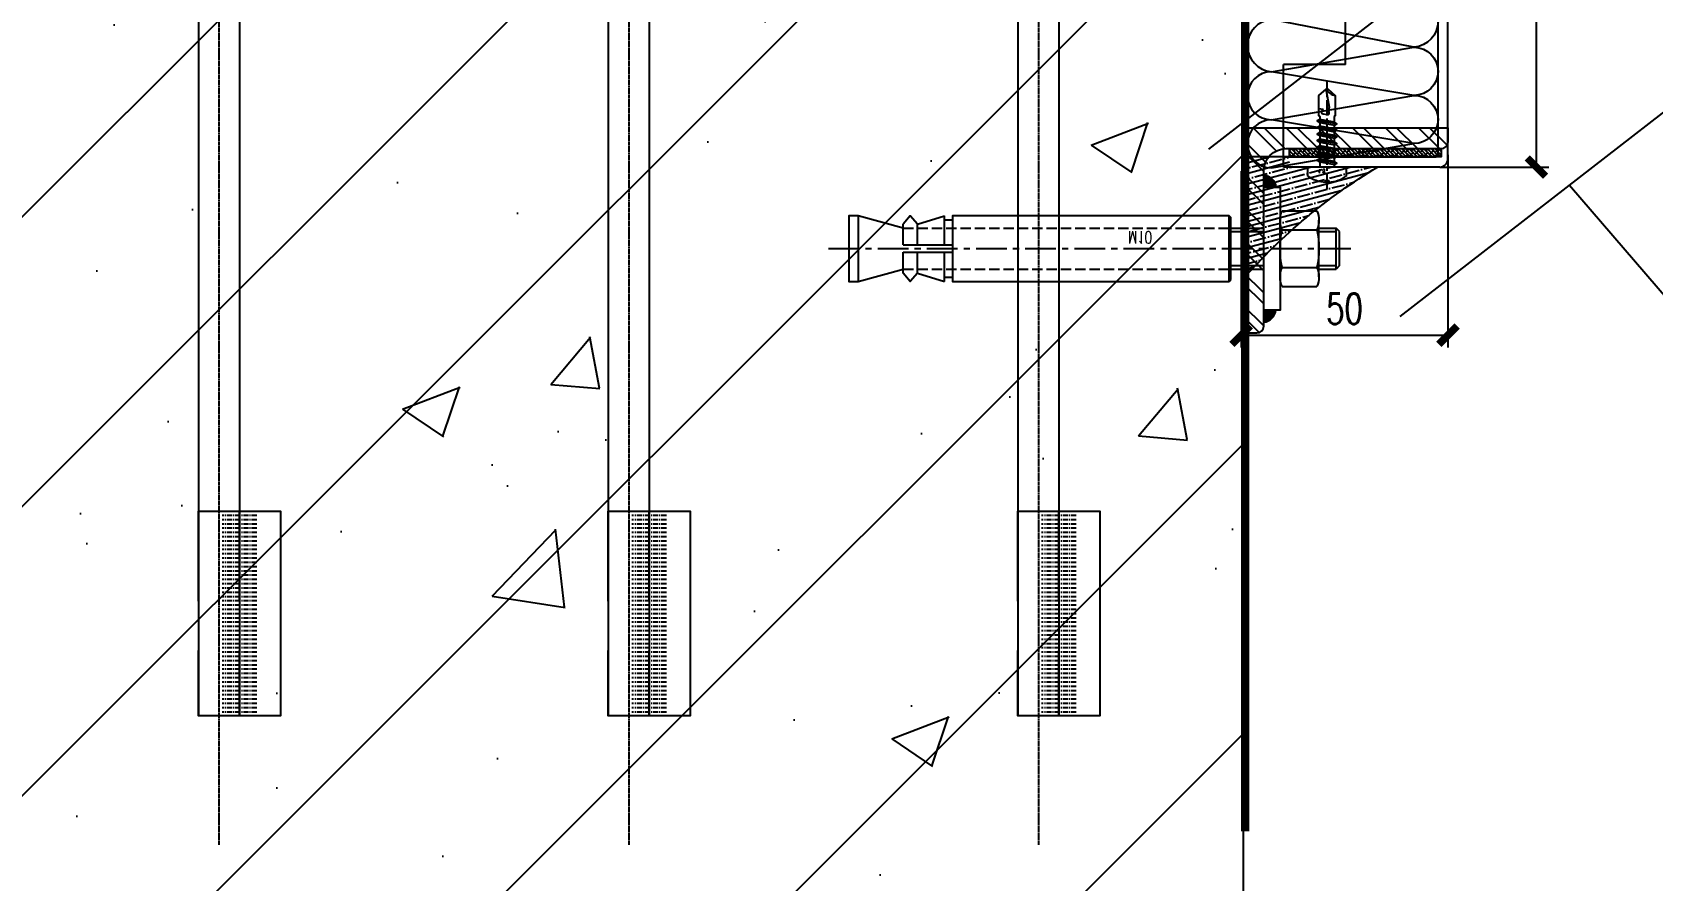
# Model space of a CAD drawing. Extents: x -160106 to 966792, y -663931 to 1550022.
# Drawn here: x -83675.3 to -83279.8, y -86595.9 to -86388.8 of the extents above; entities that cross this region are included whole.
import ezdxf
from ezdxf.enums import TextEntityAlignment as Align
from ezdxf.xclip import XClip

# ---------------------------------------------------------------- set-up
doc = ezdxf.new("R2010")
doc.units = 0
for name, pattern in [('CENTER', [2, 1.25, -0.25, 0.25, -0.25]), ('DASH', [0.35, 0.25, -0.1]), ('ZN-DASH', [0.35, 0.25, -0.1])]:
    doc.linetypes.add(name, pattern=pattern)
for name, color, linetype in [('!ZN1-填充-8', 8, 'Continuous'), ('!ZN1-文字-7', 7, 'Continuous'), ('!ZN3-铝板幕墙-3', 3, 'Continuous'), ('!ZN4-辅助材料-1', 1, 'Continuous'), ('!ZN4-配件-11', 11, 'Continuous'), ('!ZN5-钢材断面-2', 2, 'Continuous'), ('!ZN6-虚线-8', 8, 'ZN-DASH'), ('11紧固件', 11, 'Continuous'), ('20剖面图$0$A-HATCH-2', 251, 'Continuous'), ('20剖面图$0$AS-COLN', 6, 'Continuous'), ('2钢材断面', 2, 'Continuous'), ('40钢材投影', 40, 'Continuous'), ('ALT_CEN-0-30', 1, 'CENTER'), ('DIM', 173, 'Continuous'), ('Fill', 8, 'Continuous')]:
    doc.layers.add(name, color=color, linetype=linetype)
doc.styles.add('DHTEXT-1', font='ROMANS.shx', dxfattribs={"width": 0.7, "bigfont": 'CHINESE.shx'})
doc.dimstyles.new('ZN3', dxfattribs={"dimscale": 3, "dimtxt": 2.5, "dimasz": 1.5, "dimexe": 1, "dimexo": 2, "dimgap": 0.9, "dimtad": 1, "dimdec": 0, "dimdsep": 46, "dimtxsty": 'DHTEXT-1', "dimblk": 'ARCHTICK', "dimcen": 2.5, "dimclrd": 173, "dimclre": 173, "dimclrt": 7, "dimazin": 2, "dimtfac": 1, "dimtix": 1, "dimtmove": 2, "dimatfit": 3, "dimfxl": 0, "dimarcsym": 0})

# ---------------------------------------------------------------- blocks, each defined once
blk = doc.blocks.new('20剖面图$0$$LinePat$素土夯实')
at = {"color": 0}
for p, q in [((0, -210.0000000002183), (210.0000000002183, 0)), ((120.0000000004366, -300), (420.0000000004366, 0)), ((420.0000000004366, 0), (607.5000000004366, -187.5)), ((495.0000000004366, -300), (795.0000000008258, 0)), ((615.0000000006003, 0), (705.0000000005821, -89.99999999998181)), ((314.9999999997817, -105.0000000001091), (502.4999999997817, -292.5000000001091)), ((210.0000000002183, -209.9999999999454), (300, -300)), ((705.0000000010441, -300), (795.0000000008258, -210.0000000002183))]:
    blk.add_line(p, q, dxfattribs=at)
blk = doc.blocks.new('20240319170557')
at = {"layer": '!ZN1-填充-8'}
h = blk.add_hatch(color=252, dxfattribs=at)
h.dxf.hatch_style = 1
h.paths.add_polyline_path([(-105.0000001721201, 114.7396329222247), (-112.944251794368, 114.7396329222247), (-105.0000000904838, 106.7309027794981)])
h = blk.add_hatch(color=252, dxfattribs=at)
h.dxf.hatch_style = 1
h.paths.add_polyline_path([(-95.00000097590964, 106.7309027794981), (-105.0000005331822, 106.7309027693118), (-105.0000005331822, 114.7396329120384), (-95.0000008942734, 114.7396329222247)])
h = blk.add_hatch(color=252, dxfattribs=at)
h.dxf.hatch_style = 1
h.paths.add_polyline_path([(-95.0000008942734, 114.7396329222247), (-87.05574927202542, 114.7396329222247), (-95.00000097590964, 106.7309027794981)])
h = blk.add_hatch(color=252, dxfattribs=at)
h.dxf.hatch_style = 1
h.paths.add_polyline_path([(-5.000000172120053, 114.739632376135), (-12.94425179436803, 114.739632376135), (-5.000000090483809, 106.7309022334084)])
h = blk.add_hatch(color=252, dxfattribs=at)
h.dxf.hatch_style = 1
h.paths.add_polyline_path([(4.999999024090357, 106.7309022334084), (-5.000000533182174, 106.7309022232221), (-5.000000533182174, 114.7396323659486), (4.999999105726602, 114.739632376135)])
h = blk.add_hatch(color=252, dxfattribs=at)
h.dxf.hatch_style = 1
h.paths.add_polyline_path([(4.999999105726602, 114.739632376135), (12.94425072797458, 114.739632376135), (4.999999024090357, 106.7309022334084)])
h = blk.add_hatch(color=252, dxfattribs=at)
h.dxf.hatch_style = 1
h.paths.add_polyline_path([(94.99999982787995, 114.7396319470718), (87.05574820563197, 114.7396319470718), (94.99999990951619, 106.7309018043452)])
h = blk.add_hatch(color=252, dxfattribs=at)
h.dxf.hatch_style = 1
h.paths.add_polyline_path([(104.9999990240904, 106.7309018043452), (94.99999946681783, 106.7309017941589), (94.99999946681783, 114.7396319368854), (104.9999991057266, 114.7396319470718)])
h = blk.add_hatch(color=252, dxfattribs=at)
h.dxf.hatch_style = 1
h.paths.add_polyline_path([(104.9999991057266, 114.7396319470718), (112.9442507279746, 114.7396319470718), (104.9999990240904, 106.7309018043452)])
at = {"color": 8}
for p, q in [((-90.78599762683734, -46.29517099236546), (-99.21400237362832, -46.29517099236546)), ((-90.78599762683734, -47.33884202221816), (-99.21400237362832, -47.33884202221816)), ((9.214002373162657, -46.29517099236546), (0.7859976263716817, -46.29517099236546)), ((9.214002373162657, -47.33884202221816), (0.7859976263716817, -47.33884202221816)), ((109.2140023731627, -46.29517099236546), (100.7859976263717, -46.29517099236546)), ((109.2140023731627, -47.33884202221816), (100.7859976263717, -47.33884202221816)), ((-90.78599762683734, -48.38251305207086), (-99.21400237362832, -48.38251305207086)), ((-90.78599762683734, -49.42618408180715), (-99.21400237362832, -49.42618408180715)), ((-90.78599762683734, -50.46985511165985), (-99.21400237362832, -50.46985511165985)), ((9.214002373162657, -48.38251305207086), (0.7859976263716817, -48.38251305207086)), ((9.214002373162657, -49.42618408180715), (0.7859976263716817, -49.42618408180715)), ((9.214002373162657, -50.46985511165985), (0.7859976263716817, -50.46985511165985)), ((109.2140023731627, -48.38251305207086), (100.7859976263717, -48.38251305207086)), ((109.2140023731627, -49.42618408180715), (100.7859976263717, -49.42618408180715)), ((109.2140023731627, -50.46985511165985), (100.7859976263717, -50.46985511165985)), ((-90.78599762683734, -51.51352614151256), (-99.21400237362832, -51.51352614151256)), ((-90.78599762683734, -51.51352614151256), (-99.21400237362832, -51.51352614151256)), ((-90.78599762683734, -52.55719717136526), (-99.21400237362832, -52.55719717136526)), ((-90.78599762683734, -53.60086820121796), (-99.21400237362832, -53.60086820121796)), ((-90.78599762683734, -54.64453923095425), (-99.21400237362832, -54.64453923095425)), ((9.214002373162657, -51.51352614151256), (0.7859976263716817, -51.51352614151256)), ((9.214002373162657, -51.51352614151256), (0.7859976263716817, -51.51352614151256)), ((9.214002373162657, -52.55719717136526), (0.7859976263716817, -52.55719717136526)), ((9.214002373162657, -53.60086820121796), (0.7859976263716817, -53.60086820121796)), ((9.214002373162657, -54.64453923095425), (0.7859976263716817, -54.64453923095425)), ((109.2140023731627, -51.51352614151256), (100.7859976263717, -51.51352614151256)), ((109.2140023731627, -51.51352614151256), (100.7859976263717, -51.51352614151256)), ((109.2140023731627, -52.55719717136526), (100.7859976263717, -52.55719717136526)), ((109.2140023731627, -53.60086820121796), (100.7859976263717, -53.60086820121796)), ((109.2140023731627, -54.64453923095425), (100.7859976263717, -54.64453923095425)), ((-90.78599762683734, -55.68821026080695), (-99.21400237362832, -55.68821026080695)), ((-90.78599762683734, -56.73188129065966), (-99.21400237362832, -56.73188129065966)), ((-90.78599762683734, -57.77555232051236), (-99.21400237362832, -57.77555232051236)), ((-90.78599762683734, -58.81922335036506), (-99.21400237362832, -58.81922335036506)), ((9.214002373162657, -55.68821026080695), (0.7859976263716817, -55.68821026080695)), ((9.214002373162657, -56.73188129065966), (0.7859976263716817, -56.73188129065966)), ((9.214002373162657, -57.77555232051236), (0.7859976263716817, -57.77555232051236)), ((9.214002373162657, -58.81922335036506), (0.7859976263716817, -58.81922335036506)), ((109.2140023731627, -55.68821026080695), (100.7859976263717, -55.68821026080695)), ((109.2140023731627, -56.73188129065966), (100.7859976263717, -56.73188129065966)), ((109.2140023731627, -57.77555232051236), (100.7859976263717, -57.77555232051236)), ((109.2140023731627, -58.81922335036506), (100.7859976263717, -58.81922335036506)), ((-90.78599762683734, -59.86289438010135), (-99.21400237362832, -59.86289438010135)), ((-90.78599762683734, -60.90656540995406), (-99.21400237362832, -60.90656540995406)), ((-90.78599762683734, -61.95023643980676), (-99.21400237362832, -61.95023643980676)), ((-90.78599762683734, -61.95023643980676), (-99.21400237362832, -61.95023643980676)), ((-90.78599762683734, -62.99390746965946), (-99.21400237362832, -62.99390746965946)), ((9.214002373162657, -59.86289438010135), (0.7859976263716817, -59.86289438010135)), ((9.214002373162657, -60.90656540995406), (0.7859976263716817, -60.90656540995406)), ((9.214002373162657, -61.95023643980676), (0.7859976263716817, -61.95023643980676)), ((9.214002373162657, -61.95023643980676), (0.7859976263716817, -61.95023643980676)), ((9.214002373162657, -62.99390746965946), (0.7859976263716817, -62.99390746965946)), ((109.2140023731627, -59.86289438010135), (100.7859976263717, -59.86289438010135)), ((109.2140023731627, -60.90656540995406), (100.7859976263717, -60.90656540995406)), ((109.2140023731627, -61.95023643980676), (100.7859976263717, -61.95023643980676)), ((109.2140023731627, -61.95023643980676), (100.7859976263717, -61.95023643980676)), ((109.2140023731627, -62.99390746965946), (100.7859976263717, -62.99390746965946)), ((-90.78599762683734, -64.03757849951216), (-99.21400237362832, -64.03757849951216)), ((-90.78599762683734, -65.08124952924845), (-99.21400237362832, -65.08124952924845)), ((-90.78599762683734, -66.12492055910116), (-99.21400237362832, -66.12492055910116)), ((-90.78599762683734, -67.16859158895386), (-99.21400237362832, -67.16859158895386)), ((9.214002373162657, -64.03757849951216), (0.7859976263716817, -64.03757849951216)), ((9.214002373162657, -65.08124952924845), (0.7859976263716817, -65.08124952924845)), ((9.214002373162657, -66.12492055910116), (0.7859976263716817, -66.12492055910116)), ((9.214002373162657, -67.16859158895386), (0.7859976263716817, -67.16859158895386)), ((109.2140023731627, -64.03757849951216), (100.7859976263717, -64.03757849951216)), ((109.2140023731627, -65.08124952924845), (100.7859976263717, -65.08124952924845)), ((109.2140023731627, -66.12492055910116), (100.7859976263717, -66.12492055910116)), ((109.2140023731627, -67.16859158895386), (100.7859976263717, -67.16859158895386)), ((-90.78599762683734, -68.21226261880656), (-99.21400237362832, -68.21226261880656)), ((-90.78599762683734, -69.25593364865927), (-99.21400237362832, -69.25593364865927)), ((-90.78599762683734, -70.29960467851197), (-99.21400237362832, -70.29960467851197)), ((9.214002373162657, -68.21226261880656), (0.7859976263716817, -68.21226261880656)), ((9.214002373162657, -69.25593364865927), (0.7859976263716817, -69.25593364865927)), ((9.214002373162657, -70.29960467851197), (0.7859976263716817, -70.29960467851197)), ((109.2140023731627, -68.21226261880656), (100.7859976263717, -68.21226261880656)), ((109.2140023731627, -69.25593364865927), (100.7859976263717, -69.25593364865927)), ((109.2140023731627, -70.29960467851197), (100.7859976263717, -70.29960467851197)), ((-90.78599762683734, -71.34327570836467), (-99.21400237362832, -71.34327570836467)), ((-90.78599762683734, -72.38694673810096), (-99.21400237362832, -72.38694673810096)), ((-90.78599762683734, -73.43061776795366), (-99.21400237362832, -73.43061776795366)), ((-90.78599762683734, -74.47428879780637), (-99.21400237362832, -74.47428879780637)), ((9.214002373162657, -71.34327570836467), (0.7859976263716817, -71.34327570836467)), ((9.214002373162657, -72.38694673810096), (0.7859976263716817, -72.38694673810096)), ((9.214002373162657, -73.43061776795366), (0.7859976263716817, -73.43061776795366)), ((9.214002373162657, -74.47428879780637), (0.7859976263716817, -74.47428879780637)), ((109.2140023731627, -71.34327570836467), (100.7859976263717, -71.34327570836467)), ((109.2140023731627, -72.38694673810096), (100.7859976263717, -72.38694673810096)), ((109.2140023731627, -73.43061776795366), (100.7859976263717, -73.43061776795366)), ((109.2140023731627, -74.47428879780637), (100.7859976263717, -74.47428879780637)), ((-90.78599762683734, -75.51795982765907), (-99.21400237362832, -75.51795982765907)), ((-90.78599762683734, -76.56163085751177), (-99.21400237362832, -76.56163085751177)), ((-90.78599762683734, -77.60530188724806), (-99.21400237362832, -77.60530188724806)), ((-90.78599762683734, -78.64897291710076), (-99.21400237362832, -78.64897291710076)), ((9.214002373162657, -75.51795982765907), (0.7859976263716817, -75.51795982765907)), ((9.214002373162657, -76.56163085751177), (0.7859976263716817, -76.56163085751177)), ((9.214002373162657, -77.60530188724806), (0.7859976263716817, -77.60530188724806)), ((9.214002373162657, -78.64897291710076), (0.7859976263716817, -78.64897291710076)), ((109.2140023731627, -75.51795982765907), (100.7859976263717, -75.51795982765907)), ((109.2140023731627, -76.56163085751177), (100.7859976263717, -76.56163085751177)), ((109.2140023731627, -77.60530188724806), (100.7859976263717, -77.60530188724806)), ((109.2140023731627, -78.64897291710076), (100.7859976263717, -78.64897291710076)), ((-90.78599762683734, -79.69264394695347), (-99.21400237362832, -79.69264394695347)), ((-90.78599762683734, -80.73631497680617), (-99.21400237362832, -80.73631497680617)), ((-90.78599762683734, -81.77998600665887), (-99.21400237362832, -81.77998600665887)), ((-90.78599762683734, -82.82365703651158), (-99.21400237362832, -82.82365703651158)), ((9.214002373162657, -79.69264394695347), (0.7859976263716817, -79.69264394695347)), ((9.214002373162657, -80.73631497680617), (0.7859976263716817, -80.73631497680617)), ((9.214002373162657, -81.77998600665887), (0.7859976263716817, -81.77998600665887)), ((9.214002373162657, -82.82365703651158), (0.7859976263716817, -82.82365703651158)), ((109.2140023731627, -79.69264394695347), (100.7859976263717, -79.69264394695347)), ((109.2140023731627, -80.73631497680617), (100.7859976263717, -80.73631497680617)), ((109.2140023731627, -81.77998600665887), (100.7859976263717, -81.77998600665887)), ((109.2140023731627, -82.82365703651158), (100.7859976263717, -82.82365703651158)), ((-90.78599762683734, -83.86732806636428), (-99.21400237362832, -83.86732806636428)), ((-90.78599762683734, -84.91099909610057), (-99.21400237362832, -84.91099909610057)), ((-90.78599762683734, -85.95467012595327), (-99.21400237362832, -85.95467012595327)), ((-90.78599762683734, -86.99834115580597), (-99.21400237362832, -86.99834115580597)), ((9.214002373162657, -83.86732806636428), (0.7859976263716817, -83.86732806636428)), ((9.214002373162657, -84.91099909610057), (0.7859976263716817, -84.91099909610057)), ((9.214002373162657, -85.95467012595327), (0.7859976263716817, -85.95467012595327)), ((9.214002373162657, -86.99834115580597), (0.7859976263716817, -86.99834115580597)), ((109.2140023731627, -83.86732806636428), (100.7859976263717, -83.86732806636428)), ((109.2140023731627, -84.91099909610057), (100.7859976263717, -84.91099909610057)), ((109.2140023731627, -85.95467012595327), (100.7859976263717, -85.95467012595327)), ((109.2140023731627, -86.99834115580597), (100.7859976263717, -86.99834115580597)), ((-90.78599762683734, -88.04201218565868), (-99.21400237362832, -88.04201218565868)), ((-90.78599762683734, -89.08568321551138), (-99.21400237362832, -89.08568321551138)), ((-90.78599762683734, -90.12935424524767), (-99.21400237362832, -90.12935424524767)), ((9.214002373162657, -88.04201218565868), (0.7859976263716817, -88.04201218565868)), ((9.214002373162657, -89.08568321551138), (0.7859976263716817, -89.08568321551138)), ((9.214002373162657, -90.12935424524767), (0.7859976263716817, -90.12935424524767)), ((109.2140023731627, -88.04201218565868), (100.7859976263717, -88.04201218565868)), ((109.2140023731627, -89.08568321551138), (100.7859976263717, -89.08568321551138)), ((109.2140023731627, -90.12935424524767), (100.7859976263717, -90.12935424524767)), ((-90.78599762683734, -91.17302527510037), (-99.21400237362832, -91.17302527510037)), ((-90.78599762683734, -92.21669630495308), (-99.21400237362832, -92.21669630495308)), ((-90.78599762683734, -93.26036733480578), (-99.21400237362832, -93.26036733480578)), ((-90.78599762683734, -94.30403836465848), (-99.21400237362832, -94.30403836465848)), ((9.214002373162657, -91.17302527510037), (0.7859976263716817, -91.17302527510037)), ((9.214002373162657, -92.21669630495308), (0.7859976263716817, -92.21669630495308)), ((9.214002373162657, -93.26036733480578), (0.7859976263716817, -93.26036733480578)), ((9.214002373162657, -94.30403836465848), (0.7859976263716817, -94.30403836465848)), ((109.2140023731627, -91.17302527510037), (100.7859976263717, -91.17302527510037)), ((109.2140023731627, -92.21669630495308), (100.7859976263717, -92.21669630495308)), ((109.2140023731627, -93.26036733480578), (100.7859976263717, -93.26036733480578)), ((109.2140023731627, -94.30403836465848), (100.7859976263717, -94.30403836465848))]:
    blk.add_line(p, q, dxfattribs=at)
at = {"layer": '2钢材断面'}
for p, q in [((-150, 126.7396326651942), (-150, 114.7396326651942)), ((150, 126.7396326651942), (-150, 126.7396326651942)), ((150, 126.7396326651942), (150, 114.7396326651942)), ((-94, 114.7396326651942), (-150, 114.7396326651942)), ((94, 114.7396315730293), (-94, 114.7396326651942)), ((150, 114.7396326651942), (94, 114.7396315730293))]:
    blk.add_line(p, q, dxfattribs=at)
at = {"layer": '40钢材投影'}
for p, q in [((-105.0000000904838, 106.7309027794981), (-112.944251794368, 114.7396329222247)), ((-105, 114.7396326651942), (-105, -95.26036733480578)), ((-95.00000097590964, 106.7309027794981), (-87.05574927202542, 114.7396329222247)), ((-95, 114.7396326651942), (-95, -95.26036733480578)), ((-5.000000090483809, 106.7309022334084), (-12.94425179436803, 114.739632376135)), ((-5, 114.7396326651942), (-5, -95.26036733480578)), ((4.999999024090357, 106.7309022334084), (12.94425072797458, 114.739632376135)), ((5, 114.7396326651942), (5, -95.26036733480578)), ((94.99999990951619, 106.7309018043452), (87.05574820563197, 114.7396319470718)), ((95, 114.7396326651942), (95, -95.26036733480578)), ((104.9999990240904, 106.7309018043452), (112.9442507279746, 114.7396319470718)), ((105, 114.7396326651942), (105, -95.26036733480578)), ((-95, -95.26036733480578), (-105, -95.26036733480578)), ((5, -95.26036733480578), (-5, -95.26036733480578)), ((105, -95.26036733480578), (95, -95.26036733480578))]:
    blk.add_line(p, q, dxfattribs=at)
for points in [[(-105, -67.26036733480578), (-105, -45.26036733480578), (-95, -45.26036733480578), (-95, -95.26036733480578), (-105, -95.26036733480578), (-105, -79.26036733480578)], [(-95, -67.26036733480578), (-95, -45.26036733480578), (-85, -45.26036733480578), (-85, -95.26036733480578), (-95, -95.26036733480578), (-95, -79.26036733480578)], [(-5, -67.26036733480578), (-5, -45.26036733480578), (5, -45.26036733480578), (5, -95.26036733480578), (-5, -95.26036733480578), (-5, -79.26036733480578)], [(5, -67.26036733480578), (5, -45.26036733480578), (15, -45.26036733480578), (15, -95.26036733480578), (5, -95.26036733480578), (5, -79.26036733480578)], [(95, -67.26036733480578), (95, -45.26036733480578), (105, -45.26036733480578), (105, -95.26036733480578), (95, -95.26036733480578), (95, -79.26036733480578)], [(105, -67.26036733480578), (105, -45.26036733480578), (115, -45.26036733480578), (115, -95.26036733480578), (105, -95.26036733480578), (105, -79.26036733480578)]]:
    blk.add_lwpolyline(points, dxfattribs=at)
at = {"layer": 'ALT_CEN-0-30', "ltscale": 0.3}
for p, q in [((-100, 126.7396326651942), (-100, -126.7396326651942)), ((0, 126.7396326651942), (0, -126.7396326651942)), ((100, 126.7396326651942), (100, -126.7396326651942))]:
    blk.add_line(p, q, dxfattribs=at)
blk = doc.blocks.new('*U1052')
at = {"color": 0, "linetype": 'CENTER', "ltscale": 3}
blk.add_line((-5.424020796972441, 2.968965134506063e-13), (20.8, 2.966515921798418e-13), dxfattribs=at)
at = {"linetype": 'ByBlock', "ltscale": 10}
for p, q in [((0, 1.789999867445902), (12.37876803610058, 1.790001182417058)), ((0.980701996714231, 2.400000000000388), (1.655298003285623, -2.399999999999794)), ((2.580701996714221, 2.400000180351707), (3.255298003285612, -2.399999819648475)), ((4.180701996714211, 2.400000360703027), (4.855298003285602, -2.399999639297155)), ((5.780701996714201, 2.400000541054347), (6.455298003285593, -2.399999458945835)), ((7.38070199671419, 2.400000721405667), (8.055298003285582, -2.399999278594515)), ((8.980701996714181, 2.400000901756987), (9.655298003285573, -2.399999098243195)), ((10.58070199671417, 2.400001082108306), (11.25529800328556, -2.399998917891875)), ((12.37911330780593, -1.789998812574835), (0, -1.790000231097596))]:
    blk.add_line(p, q, dxfattribs=at)
blk.add_lwpolyline([(-3.299999999999955, 0.4000000000003876), (-3.689993742175107, 0.3999999999999488, -0.1474780726293994), (-2.137196594791703, 4.750000000000297), (0, 4.750000000000293), (0, -4.749999999999703), (-2.137196594791703, -4.749999999999703, -0.1474780726293994), (-3.689993742175107, -0.3999999999993538), (-3.299999999999955, -0.3999999999995669)], format="xyb", close=True, dxfattribs=at)
for points in [[(1.303114339079855, -1.789999999999667), (0.6285183325084631, 1.79000000000026), (0.980701996714231, 2.40000000000016), (1.332885660919771, 1.79000000000026), (2.00748166749139, -1.789999999999667), (1.655298003285623, -2.399999999999794)], [(2.903114339079845, -1.789999819648347), (2.228518332508453, 1.79000018035158), (2.580701996714221, 2.40000018035148), (2.932885660919761, 1.79000018035158), (3.60748166749138, -1.789999819648347), (3.255298003285612, -2.399999819648475)], [(4.503114339079834, -1.789999639297027), (3.828518332508443, 1.7900003607029), (4.180701996714211, 2.4000003607028), (4.532885660919751, 1.7900003607029), (5.20748166749137, -1.789999639297027), (4.855298003285602, -2.399999639297155)], [(6.103114339079825, -1.789999458945708), (5.428518332508434, 1.79000054105422), (5.780701996714201, 2.40000054105412), (6.132885660919742, 1.79000054105422), (6.807481667491361, -1.789999458945708), (6.455298003285593, -2.399999458945835)], [(7.703114339079814, -1.789999278594388), (7.028518332508423, 1.79000072140554), (7.38070199671419, 2.40000072140544), (7.732885660919731, 1.79000072140554), (8.40748166749135, -1.789999278594388), (8.055298003285582, -2.399999278594515)], [(9.303114339079805, -1.789999098243068), (8.628518332508413, 1.790000901756859), (8.980701996714181, 2.400000901756759), (9.332885660919722, 1.790000901756859), (10.00748166749134, -1.789999098243068), (9.655298003285573, -2.399999098243195)], [(10.9031143390798, -1.789998917891748), (10.2285183325084, 1.790001082108179), (10.58070199671417, 2.400001082108079), (10.93288566091971, 1.790001082108179), (11.60748166749133, -1.789998917891748), (11.25529800328556, -2.399998917891875)]]:
    blk.add_lwpolyline(points, close=True, dxfattribs=at)
for points in [[(12.37876803610061, -1.789998373019467, -0.414213562373095), (12.51437409670666, -1.925604433625574), (12.51437409670666, -1.993407463929112), (17.43498771318855, -1.993407463929112), (19, -0.2249860862085828), (19, 0.2249893401696905), (17.43498771318764, 1.993410717890958), (12.51437409670666, 1.993410717891413), (12.51437409670666, 1.925607687586625, -0.3961024401722377), (12.37876803610058, 1.790001182417058)], [(14.28923658521796, -1.993407463929112), (14.15465446581345, -1.026745245996176), (13.70006783590713, -1.308347583106263, -0.5304615897786895), (13.01996537693003, -1.003958735079118), (12.82794170274155, 0.08506163728137572, -0.6513157956771675), (13.39763620375697, 0.4671063739168968), (13.84998178346825, 0.1810643161583467), (14.50829240067856, 0.5673457527031811), (19, -0.2249860862085828, -0.2012259957209903), (17.43498771318764, 1.993410717890958)]]:
    blk.add_lwpolyline(points, format="xyb", dxfattribs=at)
at = {"layer": 'Defpoints', "color": 0, "ltscale": 10, "style": 'DHTEXT-1', "width": 0.7}
blk.add_text('4.8', height=1, rotation=90, dxfattribs=at).set_placement((-0.4943080637851551, -1.360906739295844), align=Align.CENTER)
blk = doc.blocks.new('*U3475')
h = blk.add_hatch(color=0)
edge = h.paths.add_edge_path()
edge.add_line((-15.00000000000364, 2.999999999993179), (-15.00000000000364, 1.591615728102624e-12))
edge.add_line((-15.00000000000364, 1.591615728102624e-12), (-18.00000000000387, 2.728484105318785e-12))
edge.add_arc((-14.58609127035152, -0.4139087296600792), 3.438908729653297, 96.91290776061862, 173.0870922391965, ccw=False)
h = blk.add_hatch(color=0)
edge = h.paths.add_edge_path()
edge.add_line((14.99999999999636, 2.999999999993179), (14.99999999999636, 1.591615728102624e-12))
edge.add_line((14.99999999999636, 1.591615728102624e-12), (17.99999999999659, 2.728484105318785e-12))
edge.add_arc((14.58609127034424, -0.4139087296600792), 3.438908729653297, 6.912907760803543, 83.08709223938138)
at = {"color": 0, "linetype": 'CENTER', "ltscale": 6}
blk.add_line((-5.076897547976395e-12, -106.2153711569533), (2.046363078989089e-12, 22.5315035618338), dxfattribs=at)
at = {"linetype": 'ByBlock', "ltscale": 20}
for p, q in [((-4.166666666667254, 18.4999999997375), (-5.000000000003013, 17.66666666640901)), ((-5.000000000003013, 17.66666666640901), (4.999999999996994, 17.66666666640901)), ((-5.000000000003013, 13.49999999992667), (-5.000000000003013, 17.66666666640901)), ((-4.166666666667254, 18.4999999997375), (4.166666666664874, 18.4999999997375)), ((-4.145833333406472, 13.49999999992667), (-4.145833333406472, 17.66666666640901)), ((4.145833333414203, 13.4999999999194), (4.145833333414203, 17.66666666640901)), ((4.166666666664874, 18.4999999997375), (4.999999999996994, 17.66666666640901)), ((4.999999999996994, 13.4999999999194), (4.999999999996994, 17.66666666640901)), ((-9.23760430703146, 4.499999999996248), (-9.23760430703146, 12.99999999999625)), ((-6.92820323027513, 13.49999999999625), (6.928203230277404, 13.49999999999625)), ((-4.618802153515162, 4.499999999996248), (-4.618802153515162, 12.99999999999625)), ((4.618802153517436, 4.499999999996248), (4.618802153517436, 12.99999999999625)), ((9.237604307033735, 4.499999999996248), (9.237604307033735, 12.99999999999625)), ((-6.92820323027513, 3.999999999996248), (6.928203230277404, 3.999999999996248)), ((-5.000000000003013, -7.999999999820957), (-5.000000000003013, 1.820126271923073e-10)), ((-4.145833333406472, -7.999999999820957), (-4.145833333406472, 1.820126271923073e-10)), ((4.145833333414203, -7.999999999820957), (4.145833333414203, 1.820126271923073e-10)), ((4.999999999996994, -7.999999999820957), (4.999999999996994, 1.820126271923073e-10)), ((-7.999999999999375, -8.44444444444514), (-7.55555555555776, -7.999999999999886)), ((-7.55555555555776, -7.999999999999886), (7.555555555555372, -7.999999999999886)), ((8.000000000000625, -8.444444444452415), (7.555555555555372, -7.999999999999886))]:
    blk.add_line(p, q, dxfattribs=at)
at = {"linetype": 'DASH', "ltscale": 10}
for p, q in [((-5.000000000003087, -87.9999999999999), (-5.000000000003013, -7.999999999999886)), ((4.999999999996913, -87.9999999999999), (4.999999999996994, -7.999999999999886))]:
    blk.add_line(p, q, dxfattribs=at)
at = {"ltscale": 10}
for p, q in [((-8.000000000006732, -77.94758677210257), (-0.8888888888934723, -77.94758677210258)), ((-5.963513038755213, -84.4999999999999), (-8.000000000006725, -77.94758677210258)), ((-7.000000000006725, -77.94758677210258), (-7.000000000006725, -75.94758677210258)), ((-0.8888888888934723, -87.9999999999999), (-0.8888888888934723, -75.94758677210258)), ((0.8888888888839013, -87.9999999999999), (0.8888888888839013, -75.94758677210258)), ((0.8888888888839084, -77.94758677210258), (8.00000000000055, -77.94758677210258)), ((5.963513038749038, -84.4999999999999), (8.00000000000055, -77.94758677210258)), ((7.000000000000551, -77.94758677210258), (7.000000000000551, -75.94758677210258)), ((-5.963513038755213, -84.4999999999999), (-0.8888888888934794, -84.4999999999999)), ((0.8888888888839013, -84.4999999999999), (5.963513038749038, -84.4999999999999)), ((-5.963513038755213, -87.9999999999999), (-0.8888888888934794, -87.99999999999989)), ((0.8888888888839013, -87.99999999999989), (5.963513038749038, -87.9999999999999))]:
    blk.add_line(p, q, dxfattribs=at)
at = {"linetype": 'ByBlock', "ltscale": 20}
blk.add_lwpolyline([(14.99999999999727, 1.13686837721616e-13), (14.99999999999727, 4.000000000000114), (-14.99999999999545, 4.000000000000114), (-14.99999999999545, 1.13686837721616e-13)], close=True, dxfattribs=at)
at = {"color": 0}
for points in [[(-15.00000000000273, 2.999999999993292), (-15.00000000000273, 1.13686837721616e-13), (-18.00000000000273, 2.842170943040401e-12, -0.3451779686434808)], [(14.99999999999727, 2.999999999993292), (14.99999999999727, 1.13686837721616e-13), (17.99999999999727, 2.842170943040401e-12, 0.3451779686434808)]]:
    blk.add_lwpolyline(points, format="xyb", close=True, dxfattribs=at)
at = {"ltscale": 10}
blk.add_lwpolyline([(-8.00000000000665, -8.444444444452415), (8.000000000000625, -8.444444444452415), (8.00000000000055, -75.94758677210258), (-8.000000000006725, -75.94758677210258)], close=True, dxfattribs=at)
for points in [[(-5.963513038755213, -84.4999999999999), (-8.000000000006725, -86.2499999999999), (-5.963513038755213, -87.9999999999999)], [(5.963513038749038, -84.4999999999999), (8.00000000000055, -86.2499999999999), (5.963513038749038, -87.9999999999999)]]:
    blk.add_lwpolyline(points, dxfattribs=at)
at = {"linetype": 'ByBlock', "ltscale": 20}
for points in [[(4.999999999996913, -87.9999999999999), (7.999999999982361, -98.98046481074721), (7.999999999985999, -101.2460711060066), (-7.999999999992173, -101.2460711060066), (-7.999999999992173, -98.98046481074721), (-5.000000000003087, -87.9999999999999)], [(7.999999999982361, -98.98046481076176), (-7.999999999992173, -98.98046481076176)]]:
    blk.add_lwpolyline(points, dxfattribs=at)
for centre, radius, start, end in [((-6.92820323027513, 7.916666666664128), 5.583333333333478, 65.56730232063656, 114.4326976793634), ((1.13686837721616e-12, -8.083333333337691), 21.58333333333508, 77.64321860954969, 102.3567813904503), ((6.928203230277404, 7.916666666664128), 5.583333333333478, 65.56730232063656, 114.4326976793634), ((-6.92820323027513, 9.583333333330188), 5.583333333333478, 245.5673023206366, 294.4326976793634), ((1.13686837721616e-12, 25.58333333333201), 21.58333333333508, 257.6432186095497, 282.3567813904503), ((6.928203230277404, 9.583333333330188), 5.583333333333478, 245.5673023206366, 294.4326976793634)]:
    blk.add_arc(centre, radius, start, end, dxfattribs=at)
at = {"layer": 'Defpoints', "color": 0, "ltscale": 10, "style": 'DHTEXT-1', "width": 0.7}
blk.add_text('M10', height=3, rotation=90, dxfattribs=at).set_placement((4.219895687111702, -30.11356242580848), align=Align.CENTER)
blk = doc.blocks.new('ZT_角钢(填充)_50X50X5')
at = {"layer": '!ZN1-填充-8'}
h = blk.add_hatch(dxfattribs=at)
h.set_pattern_fill('ANSI32', color=256, scale=0.6, style=0)
h.set_pattern_definition([(45, (-11702.14548385996, -65281.3865768466), (-4.041115254481119, 4.041115254481119), []), (45, (-11699.45140585996, -65281.3865768466), (-4.041115254481119, 4.041115254481119), [])])
h.paths.add_polyline_path([(50, 3.333333333328937, 0.4142135623730951), (48.33333333333394, 5.000000000000455), (10.5, 5, -0.4142135623730951), (5, 10.5), (5, 48.33333333332848, 0.4142135623730951), (3.33333333333394, 50), (0, 50), (0, 0), (50.00000000000182, -6.821210263296962e-12)])
at = {"layer": '!ZN5-钢材断面-2'}
blk.add_lwpolyline([(0, 0), (0, 50), (3.33333333333394, 50, -0.4142135623730951), (5, 48.33333333332848), (5, 10.5, 0.4142135623730951), (10.5, 5), (48.33333333333394, 5.000000000000455, -0.4142135623730951), (50, 3.333333333328937), (50, 4.547473508864641e-13), (0, 0)], format="xyb", dxfattribs=at)
blk = doc.blocks.new('*U2368')
at = {"layer": '!ZN5-钢材断面-2', "extrusion": (0, 0, -1), "zscale": -1, "rotation": 90}
blk.add_blockref('ZT_角钢(填充)_50X50X5', (0, 0), dxfattribs=at)
blk = doc.blocks.new('20210422110448')
at = {"layer": '!ZN1-填充-8'}
h = blk.add_hatch(dxfattribs=at)
h.set_pattern_fill('ANSI35', color=256, scale=10, angle=-60.00000000000001, style=0)
h.set_pattern_definition([(344.9999999999999, (-31053.69339226773, 55056.74170589724), (0.6470476127563027, 2.414814565722671), []), (344.9999999999999, (-31052.80950879275, 55055.21077481061), (0.6470476127563027, 2.414814565722671), [3.125, -0.6249999999999999, 0, -0.6249999999999999])])
edge = h.paths.add_edge_path()
edge.add_arc((104.0851680317573, 123.9419451028516), 138.7019997034219, -138.627031067141, -120.9228051827024)
edge.add_line((32.80860395004856, 4.954987269506091), (11.34203453692317, 4.954992745362685))
edge.add_line((11.34203453692317, 4.954992745362688), (11.34203453692317, 2.454987269476987))
edge.add_line((11.34203453692317, 2.454987269476987), (-4.256184911355376e-05, 2.454987270699347))
edge.add_line((-4.256184911355376e-05, 2.454987270699348), (4.256183455942865e-05, 20.5000998468895))
edge.add_line((4.256183456163853e-05, 20.5000998468895), (0, 20.50009984543431))
edge.add_line((0, 20.50009984543431), (-1.440878070301501e-15, 32.26576216786634))
at = {"layer": 'Fill', "ltscale": 30}
h = blk.add_hatch(dxfattribs=at)
h.set_pattern_fill('ANSI38', color=256, scale=0.4, angle=-180, style=0)
h.set_pattern_definition([(225, (48.33333333331393, 2.454987269622507), (0.4490128060534578, -0.4490128060534577), []), (314.9999999999999, (48.33333333331393, 2.454987269622507), (1.347038418160373, -0.4490128060534576), [1.5875, -0.9525000000000001])])
h.paths.add_polyline_path([(48.33333333331393, 0.4549872696225066), (48.33333333331393, 2.454987269622507), (11.34203453690861, 2.454987269622507), (11.34203453690861, 0.4549872696225066)])
at = {"layer": '!ZN4-辅助材料-1'}
blk.add_line((11.34203453690861, 2.454987269622507), (-1.455191522836685e-11, 2.454987269622507), dxfattribs=at)
blk.add_arc((104.0833214066806, 123.9393433194491), 138.698818787829, 221.3726940590178, 239.0772969074575, dxfattribs=at)
at = {"layer": '11紧固件', "ltscale": 30}
blk.add_lwpolyline([(48.33333333331393, 0.4549872696225066), (48.33333333331393, 2.454987269622507), (11.34203453690861, 2.454987269622507), (11.34203453690861, 0.4549872696225066), (48.33333333331393, 0.4549872696225066)], dxfattribs=at)
at = {"layer": '!ZN4-配件-11', "xscale": -1, "rotation": 270}
blk.add_blockref('*U2368', (-1.455191522836685e-11, -4.545012730377493), dxfattribs=at)
at = {"layer": '!ZN4-配件-11', "color": 1, "rotation": 270}
for name, p in [('*U3475', (4.999999999985448, 24.87165393627947)), ('*U1052', (20.48795561530278, 4.954987269622507))]:
    blk.add_blockref(name, p, dxfattribs=at)
blk = doc.blocks.new('20250825140909')
at = {"layer": '!ZN1-填充-8', "ltscale": 20}
h = blk.add_hatch(dxfattribs=at)
h.set_pattern_fill('钢筋混凝土', color=256, scale=20)
h.set_pattern_definition([(45, (59817.96085020501, 68234.19320706406), (-35.35533905932738, 35.35533905932738), []), (49.99999999999999, (59817.96085020501, 68234.19320706406), (143.4520365201507, -12.55042699651902), [15, -165]), (355, (59817.96085020501, 68234.19320706406), (-27.7502667226, 150.4384267400024), [12, -132]), (100.4514, (59829.91518620501, 68233.14733906406), (115.7018763428043, 137.8879084121907), [12.748038, -140.2284224]), (46.18420000000001, (59817.96085020501, 68274.19320706406), (213.4482097251289, -33.10380286580362), [22.5, -247.5]), (96.6356, (59835.748199205, 68271.43454566406), (186.9325411097407, 194.8235741800883), [19.1220576, -210.3426]), (351.1842, (59817.96085020501, 68274.19320706406), (186.9323890267254, 194.8237201850649), [18, -198]), (21, (59837.96085020501, 68264.19320706406), (119.3814104236923, -80.52377813306776), [15, -165]), (326.0000000000001, (59837.96085020501, 68264.19320706406), (48.66306638431634, 145.0300090093706), [12, -132]), (71.4514, (59847.90929680501, 68257.48288586407), (168.044525716298, 64.50609934199048), [12.748038, -140.2284224]), (37.50000000000001, (59817.96085020501, 68234.19320706406), (2.431971063458134, 66.5787707662623), [0, -130.4, 0, -134, 0, -132.5]), (7.499999999999999, (59817.96085020501, 68234.19320706406), (52.61390748842972, 78.88234237647205), [0, -76.39999999999999, 0, -127.4, 0, -50.5]), (327.5, (59773.360850205, 68234.19320706406), (106.7644872344818, -4.510974346875951), [0, -50, 0, -156, 0, -207]), (317.5, (59753.360850205, 68234.19320706406), (116.6372338684772, 20.02099646646354), [0, -65, 0, -103.6, 0, -147])])
h.paths.add_polyline_path([(-2500.799359270168, -49.99999999033753), (-2500.799359270313, -250.0000000006985), (-2499.999992630241, -637.4520264824387), (-2199.999992630241, -637.4520264824387), (-2199.999992630241, -49.99999995680992)])
at = {"layer": '!ZN3-铝板幕墙-3', "ltscale": 20}
for p, q in [((-2152.515116352326, 8.830420797254192), (-2152.515116352326, -134.9467944075877)), ((-2150.01511635221, -135.9467944075877), (-2150.01511635221, 9.830420797254192)), ((-2175.01511635221, -112.9467944076168), (-2175.01511635221, -13.16957920274581)), ((-2175.01511635221, -112.9467944076168), (-2190.157997443806, -112.9467944075877)), ((-2190.157997443806, -135.4467944075877), (-2153.015116352326, -135.4467944075877)), ((-2152.01511635221, -137.9467944075877), (-2190.157997443806, -137.9467944075877))]:
    blk.add_line(p, q, dxfattribs=at)
at = {"layer": '!ZN3-铝板幕墙-3'}
blk.add_line((-2190.157997443806, -137.9467944075877), (-2190.157997443806, -112.9467944075877), dxfattribs=at)
at = {"layer": '!ZN3-铝板幕墙-3', "ltscale": 20}
for centre, radius in [((-2153.015116352326, -134.9467944075877), 0.5), ((-2152.01511635221, -135.9467944075877), 2)]:
    blk.add_arc(centre, radius, 270, 0, dxfattribs=at)
at = {"layer": '!ZN6-虚线-8', "color": 8, "linetype": 'ZN-DASH', "ltscale": 30, "const_width": 2}
blk.add_lwpolyline([(-2222.019638612925, -50.16955268513993), (-2199.999992630241, -50.16955268513993, -0.4142137040983906), (-2199.499992630241, -50.66955292708008), (-2199.500113359129, -300.1695764309552)], format="xyb", dxfattribs=at)
at = {"layer": '20剖面图$0$AS-COLN'}
blk.add_line((-2199.999992630241, -49.99999995680992), (-2199.999992630241, -637.4520264824387), dxfattribs=at)
at = {"layer": 'Fill'}
blk.add_lwpolyline([(-2158.310180654837, -95.95373515231768, -0.9215686274509803), (-2158.310180654837, -108.7037351523177), (-2193.080566469915, -101.9086708498071, 0.9215686274509803), (-2193.080566469915, -114.6586708498071), (-2158.310180654837, -108.7037351523177, -1), (-2158.310180654837, -120.4537351523177), (-2193.080566469915, -114.6586708498071, 1), (-2193.080566469915, -126.4086708498071), (-2158.310180654837, -120.4537351523177, -1), (-2158.310180654837, -132.2037351523177), (-2193.080566469915, -126.4086708498071, 1), (-2193.080566469915, -138.1586708498071), (-2158.310180654837, -132.2037351523177)], format="xyb", dxfattribs=at)
at = {"layer": '!ZN1-文字-7', "ltscale": 20, "xscale": -1, "rotation": 180}
blk.add_blockref('20210422110448', (-2200.000093236391, -132.9918071379652), dxfattribs=at)
at = {"layer": '20剖面图$0$A-HATCH-2', "color": 8, "xscale": 0.42103153353819, "yscale": 0.4, "zscale": 0.4, "rotation": 354.2846860887283}
blk.add_blockref('20剖面图$0$$LinePat$素土夯实', (-2199.999992630008, -49.99999995680992), dxfattribs=at)
at = {"layer": 'ALT_CEN-0-30', "linetype": 'ByBlock', "ltscale": 50}
blk.add_blockref('20240319170557', (-2349.999992630241, -176.7396326219896), dxfattribs=at)
blk = doc.blocks.new('_ArchTick')
at = {"color": 0, "linetype": 'ByBlock', "const_width": 0.4}
blk.add_lwpolyline([(-0.5, -0.5), (0.5, 0.5)], dxfattribs=at)
blk = doc.blocks.new('*D1933')
at = {"layer": 'Defpoints', "color": 0, "ltscale": 30, "transparency": 16777216}
for p in [(-83337.60002827182, -86271.85593757668), (-83308.14728575299, -86271.85593757668), (-83337.60002827182, -86421.63315278152)]:
    blk.add_point(p, dxfattribs=at)
at = {"layer": 'DIM', "color": 173, "linetype": 'ByBlock', "lineweight": -2, "ltscale": 30, "transparency": 16777216}
for p, q in [((-83331.60002827182, -86271.85593757668), (-83305.14728575299, -86271.85593757668)), ((-83308.14728575299, -86421.63315278152), (-83308.14728575299, -86271.85593757668)), ((-83331.60002827182, -86421.63315278152), (-83305.14728575299, -86421.63315278152))]:
    blk.add_line(p, q, dxfattribs=at)
at = {"layer": 'DIM', "color": 173, "lineweight": -2, "ltscale": 30, "transparency": 16777216, "xscale": 4.5, "yscale": 4.5, "zscale": 4.5}
for p, rotation in [((-83308.14728575299, -86271.85593757668), 90), ((-83308.14728575299, -86421.63315278152), 270)]:
    blk.add_blockref('_ArchTick', p, dxfattribs=dict(at, rotation=rotation))
at = {"layer": 'DIM', "color": 7, "ltscale": 30, "transparency": 16777216, "insert": (-83314.59728575299, -86346.74454517907), "char_height": 7.5, "attachment_point": 5, "rotation": 90, "style": 'DHTEXT-1'}
blk.add_mtext('150', dxfattribs=at)
blk = doc.blocks.new('*D1934')
at = {"layer": 'Defpoints', "color": 0, "ltscale": 30, "transparency": 16777216}
for p in [(-83329.73774157203, -86412.61278112327), (-83380.22265002177, -86416.6620531777), (-83329.73774157203, -86462.69161778083)]:
    blk.add_point(p, dxfattribs=at)
at = {"layer": 'DIM', "color": 173, "linetype": 'ByBlock', "lineweight": -2, "ltscale": 30, "transparency": 16777216}
for p, q in [((-83329.73774157203, -86418.61278112327), (-83329.73774157203, -86465.69161778083)), ((-83380.22265002177, -86422.6620531777), (-83380.22265002177, -86465.69161778083)), ((-83380.22265002177, -86462.69161778083), (-83329.73774157203, -86462.69161778083))]:
    blk.add_line(p, q, dxfattribs=at)
at = {"layer": 'DIM', "color": 173, "lineweight": -2, "ltscale": 30, "transparency": 16777216, "xscale": 4.5, "yscale": 4.5, "zscale": 4.5, "rotation": 180}
blk.add_blockref('_ArchTick', (-83380.22265002177, -86462.69161778083), dxfattribs=at)
at = {"layer": 'DIM', "color": 173, "lineweight": -2, "ltscale": 30, "transparency": 16777216, "xscale": 4.5, "yscale": 4.5, "zscale": 4.5}
blk.add_blockref('_ArchTick', (-83329.73774157203, -86462.69161778083), dxfattribs=at)
at = {"layer": 'DIM', "color": 7, "ltscale": 30, "transparency": 16777216, "insert": (-83354.9801957969, -86456.24161778083), "char_height": 7.5, "attachment_point": 5, "style": 'DHTEXT-1'}
blk.add_mtext('50', dxfattribs=at)

msp = doc.modelspace()

# ---------------------------------------------------------------- block references
at = {"ltscale": 1000}
ref = msp.add_blockref('20250825140909', (-81179.72262521982, -86283.6863583739), dxfattribs=at)
XClip(ref).set_block_clipping_path([(-2707.7881722578677, -436.326045944239), (-1834.5205129443566, 518.5130934830522)])

# ---------------------------------------------------------------- next in the draw order: dimensions: what is measured, and where the dimension line sits
at = {"layer": 'DIM', "ltscale": 30}
dim = msp.add_linear_dim(base=(-83308.14728575299, -86271.85593757668), p1=(-83337.60002827179, -86421.63315278149), p2=(-83337.60002827179, -86271.85593757665), angle=90, dimstyle='ZN3', dxfattribs=at)
dim.commit()
dim.dimension.update_dxf_attribs({"geometry": '*D1933', "text_midpoint": (-83314.59728575299, -86346.74454517907)})
dim = msp.add_linear_dim(base=(-83329.73774157203, -86462.69161778083), p1=(-83380.22265002177, -86416.6620531777), p2=(-83329.73774157203, -86412.61278112327), dimstyle='ZN3', dxfattribs=at)
dim.commit()
dim.dimension.update_dxf_attribs({"geometry": '*D1934', "text_midpoint": (-83354.9801957969, -86456.24161778083)})

doc.saveas('drawing.dxf')
